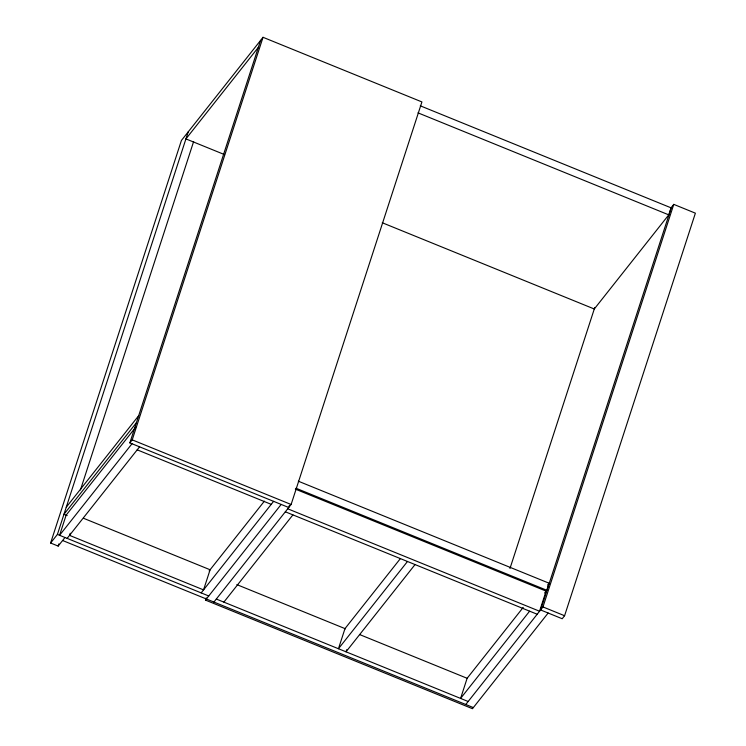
<?xml version="1.0" encoding="UTF-8"?>
<svg xmlns="http://www.w3.org/2000/svg" width="746" height="746" viewBox="0 0 746 746"><rect width="100%" height="100%" fill="white"/><g stroke="black" fill="none" stroke-linecap="round" stroke-linejoin="round"><path stroke-width="1.12" d="M64.986 537.493L58.179 546.091L50.616 543.013L181.418 140.453L263.03 37.3L421.919 101.932L291.117 504.492L213.925 602.059M50.616 543.013L57.414 534.416L188.216 131.856M58.179 546.091L58.897 543.881M80.437 489.935L193.624 141.572M70.217 533.25L69.527 535.367L203.555 589.89L210.092 569.758L83.571 518.293M289.457 505.294L288.739 507.504L129.851 442.872L260.643 40.312M129.851 442.872L132.228 439.86L263.03 37.3M548.151 613.025L472.46 708.7L205.476 600.101L206.194 597.891M346.704 649.691L346.013 651.808L415.046 564.563M523.216 607.403L467.127 678.291L460.59 698.415L529.623 611.17M509.975 568.471L594.776 307.473M544.617 592.995L546.79 590.254L549.075 583.204L298.307 481.198M382.26 222.746L594.282 308.993L668.761 214.857L671.046 207.817L420.278 105.811M465.774 704.504L542.967 606.936L673.769 204.376L695.384 213.169L564.582 615.73L562.204 618.742L540.589 609.948L671.391 207.388L673.769 204.376M258.358 47.352L185.931 138.905L224.565 154.618M66.245 507.243L138.672 415.699M136.387 422.74L63.96 514.292L67.177 515.598M135.679 427.244L66.114 515.169L59.577 535.292L132.005 443.749M67.14 538.379L139.577 446.826M209.15 570.951L264.373 501.163M201.178 592.893L273.605 501.349M205.476 600.101L281.177 504.427M223.875 602.125L292.908 514.88M400.36 558.623L344.988 628.608L338.451 648.731L407.475 561.486M547.629 585.032L549.075 583.204M417.984 112.851L668.761 214.857M296.013 488.238L546.79 590.254M295.332 489.106L546.109 591.112L539.563 611.235L287.723 508.791M132.228 439.86L291.117 504.492M542.967 606.936L564.582 615.73M137.199 449.838L271.227 504.352M285.336 511.803L537.185 614.247M236.836 584.612L345.547 628.831M359.535 634.52L467.164 678.3M57.414 534.416L208.74 595.97M216.312 599.047L468.152 701.492M62.599 540.505L473.346 707.581"/></g></svg>
